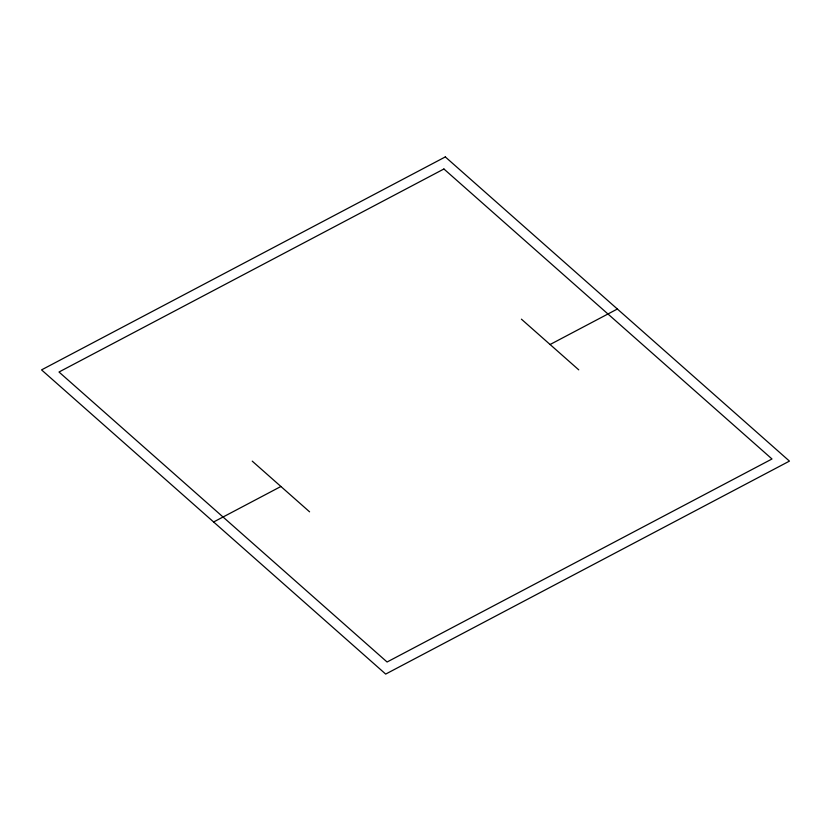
<?xml version="1.0" encoding="UTF-8"?>
<svg xmlns="http://www.w3.org/2000/svg" width="831" height="831" viewBox="0 0 831 831"><rect width="100%" height="100%" fill="white"/><g stroke="black" fill="none" stroke-linecap="round" stroke-linejoin="round"><path stroke-width="1.25" d="M213.619 521.982L280.909 486.488M550.091 344.512L617.381 309.018M521.411 319.166L578.76 369.857M252.24 461.143L309.589 511.834M445.312 156.924L41.55 369.888L385.688 674.076L789.45 461.112L445.312 156.924M443.92 168.994L59.001 372.018L387.08 662.006L771.999 458.982L443.92 168.994"/></g></svg>
